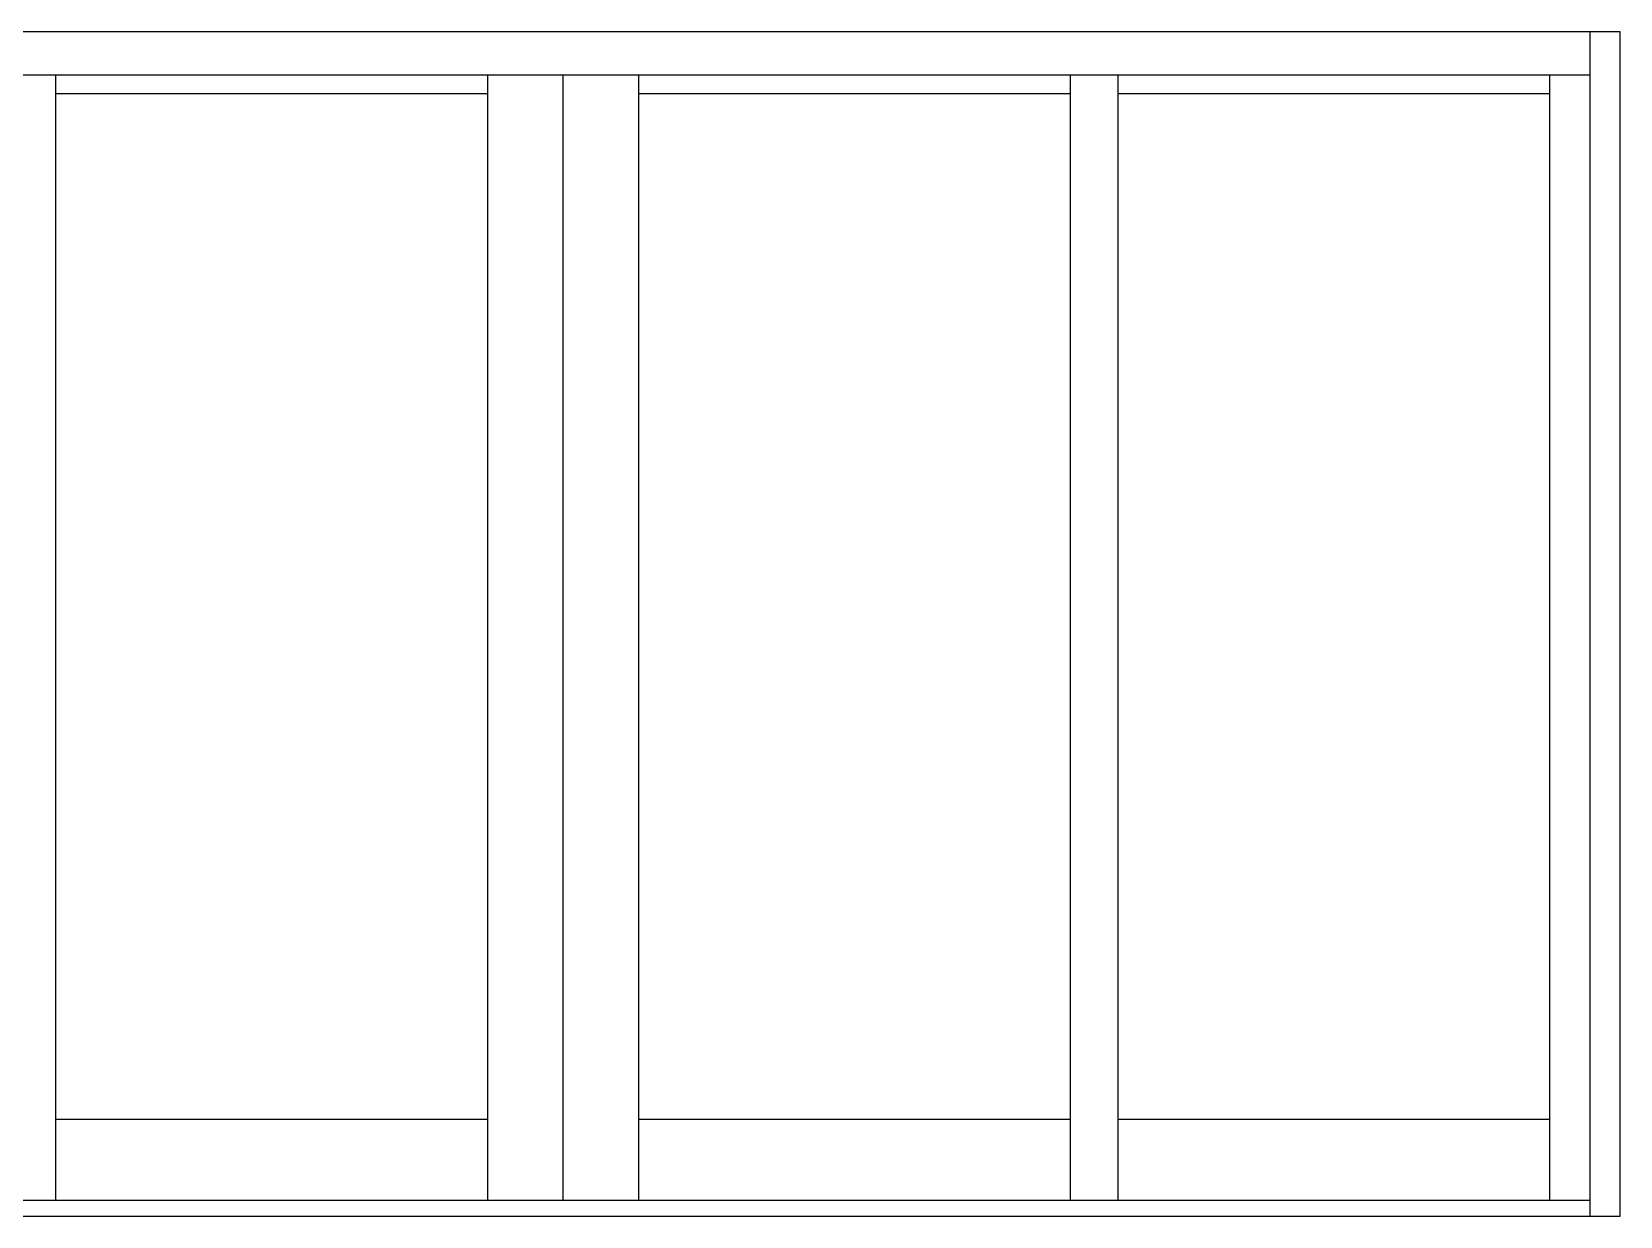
# Model space of a CAD drawing. Extents: x -120 to 130, y -63 to 29.
# Drawn here: x 59 to 129.7, y -62.9 to -10.1 of the extents above; entities that cross this region are included whole.
import ezdxf

# ---------------------------------------------------------------- set-up
doc = ezdxf.new("R2010")
doc.units = 0
doc.header["$LTSCALE"] = 0.25
doc.header["$MEASUREMENT"] = 0
doc.layers.add('ELEV_FRAME', color=1, linetype='CONTINUOUS')
doc.layers.add('ELEV_VENT', color=5, linetype='CONTINUOUS')

msp = doc.modelspace()

# ---------------------------------------------------------------- linework, layer by layer
at = {"layer": 'ELEV_FRAME', "color": 1}
for p, q in [((129.691, -10.145), (15.694, -10.145)), ((128.347, -62.872), (128.347, -10.145)), ((129.691, -62.872), (129.691, -10.145)), ((128.347, -12.071), (17.039, -12.071)), ((17.039, -62.162), (128.347, -62.162)), ((15.694, -62.872), (129.691, -62.872))]:
    msp.add_line(p, q, dxfattribs=at)
at = {"layer": 'ELEV_VENT', "color": 5}
for p, q in [((60.034, -12.071), (60.034, -62.162)), ((79.258, -12.071), (79.258, -62.162)), ((82.622, -12.071), (82.622, -62.162)), ((85.987, -12.071), (85.987, -62.162)), ((105.21, -12.071), (105.21, -62.162)), ((107.325, -12.071), (107.325, -62.162)), ((126.549, -12.071), (126.549, -62.162)), ((79.258, -12.909), (60.034, -12.909)), ((105.21, -12.909), (85.987, -12.909)), ((126.549, -12.909), (107.325, -12.909)), ((60.034, -58.547), (79.258, -58.547)), ((85.987, -58.547), (105.21, -58.547)), ((107.325, -58.547), (126.549, -58.547))]:
    msp.add_line(p, q, dxfattribs=at)

doc.saveas('drawing.dxf')
